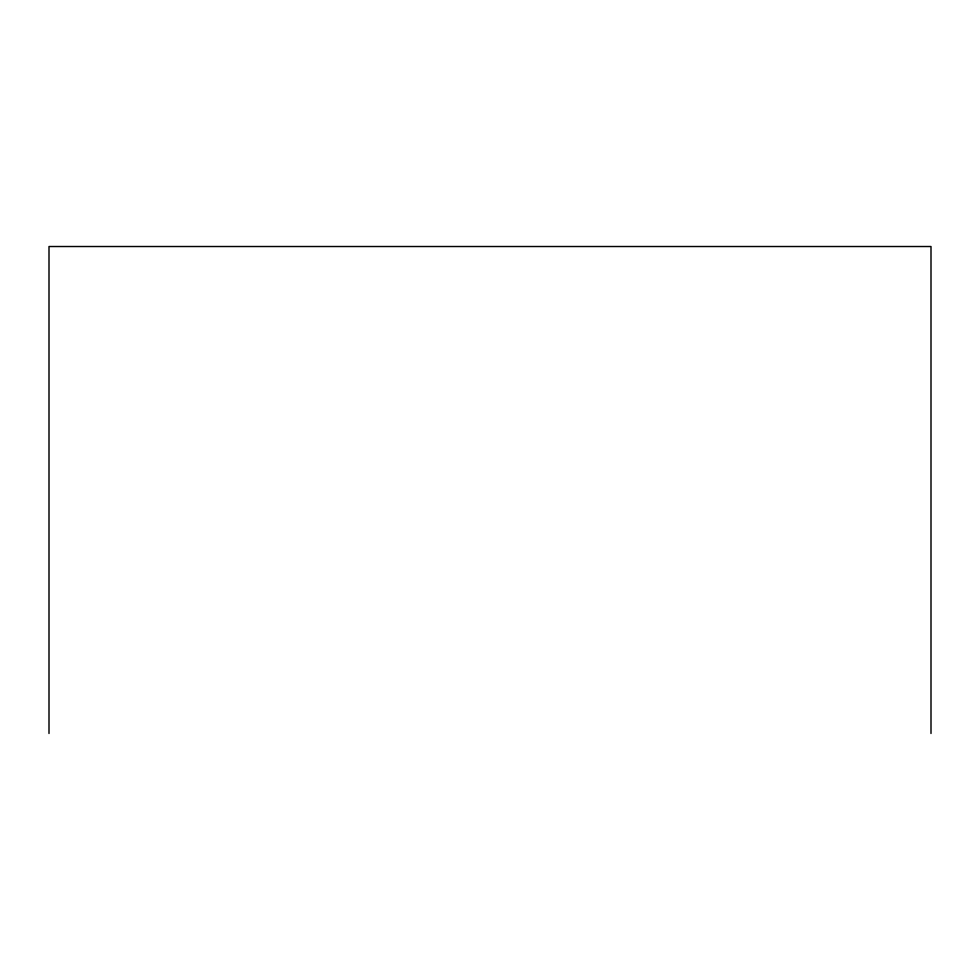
<?xml version="1.0" encoding="UTF-8"?>
<svg xmlns="http://www.w3.org/2000/svg" width="980" height="980" viewBox="0 0 980 980"><rect width="100%" height="100%" fill="white"/><g stroke="black" fill="none" stroke-linecap="round" stroke-linejoin="round"><path stroke-width="1.47" d="M931 733.481L931 246.519L49 246.519L49 733.481"/></g></svg>
